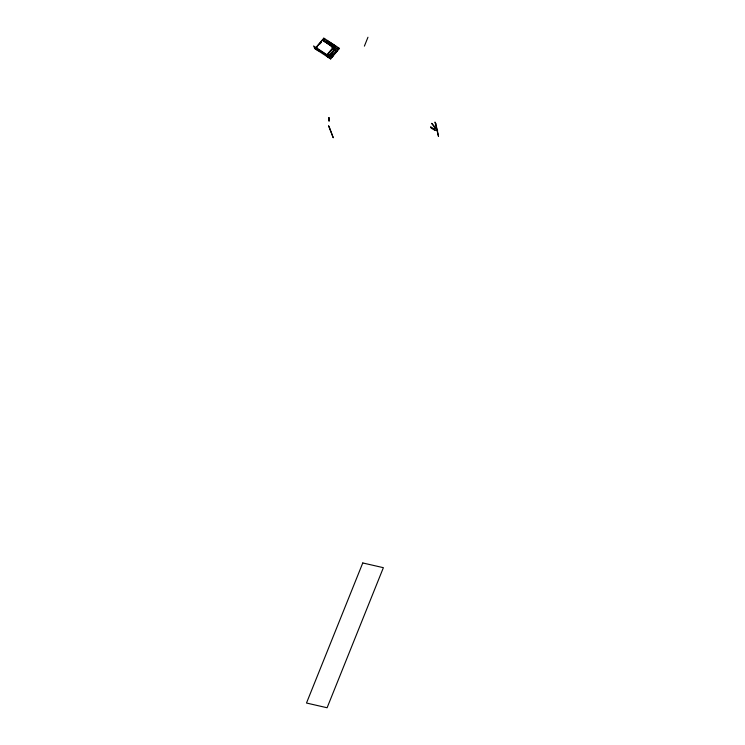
<?xml version="1.0" encoding="UTF-8"?>
<svg xmlns="http://www.w3.org/2000/svg" width="745" height="745" viewBox="0 0 745 745"><rect width="100%" height="100%" fill="white"/><g stroke="black" fill="none" stroke-linecap="round" stroke-linejoin="round"><path stroke-width="1.12" d="M323.796 40.398L323.796 38.181L339.469 48.434L330.65 58.92L314.986 48.667L313.561 45.976L329.234 56.229L330.65 58.92L328.014 56.909M323.619 41.171L323.796 38.181L314.986 48.667L317.147 49.794M324.876 41.096L325.472 39.28M364.389 46.134L367.956 37.25M333.229 46.562L334.365 45.091L331.86 47.587M331.86 45.669L333.006 44.206L331.115 46.069M331.18 45.222L332.326 43.759M332.549 46.116L333.695 44.663M330.491 44.774L331.646 43.312L329.746 45.175M329.812 44.328L330.966 42.875M329.122 43.88L330.286 42.428L328.368 44.281M328.443 43.434L329.607 41.981M327.763 42.986L328.927 41.534L326.999 43.378M334.142 47.159L335.306 45.715M326.85 42.391L328.033 40.956M334.663 49.719L333.369 47.205L322.492 40.1L316.066 47.745L317.379 50.232L317.77 49.766M317.1 47.28L316.308 48.211L327.185 55.326L333.611 47.68L333.322 47.177L326.887 54.832L328.247 57.346M319.922 43.927L321.328 42.251M325.947 41.804L327.148 40.37L325.174 42.186M333.853 49.179L333.155 50.008L333.974 50.539L333.006 51.684L334.43 49.272L339.469 48.434L336.88 49.123M335.054 47.745L336.246 46.33L333.62 48.742M331.795 57.561L329.169 55.549L332.773 51.247L335.315 53.379M331.609 53.351L332.047 52.839M336.06 48.416L337.858 47.382M332.801 47.149L322.492 40.1M330.743 54.376L333.127 55.977M334.43 49.272L337.066 51.284M333.741 50.101L336.377 52.113M332.028 52.56L334.449 54.404M332.717 56.462L330.082 54.45L330.314 54.888M332.279 56.983L329.644 54.972L329.877 55.409L330.948 53.426L333.527 55.493M326.887 54.832L327.185 55.326M332.903 48.518L333.974 50.539M329.169 55.53L328.34 53.957L329.392 55.987M317.268 48.835L318.329 50.856M326.031 54.571L327.083 56.601M328.955 117.58L329.067 121.035L328.955 117.58M362.768 562.959L306.493 703.029L327.102 707.75L383.377 567.681L362.768 562.959M434.586 129.108L430.573 126.846L431.29 128.233L435.313 130.496L434.586 129.108M436.654 129.062L431.634 123.335L437.669 131.008L436.654 129.062M435.872 123.8L434.968 122.068L438.507 136.4L435.872 123.8M329.513 127.656L328.536 125.765L333.248 137.76L329.513 127.656"/></g></svg>
